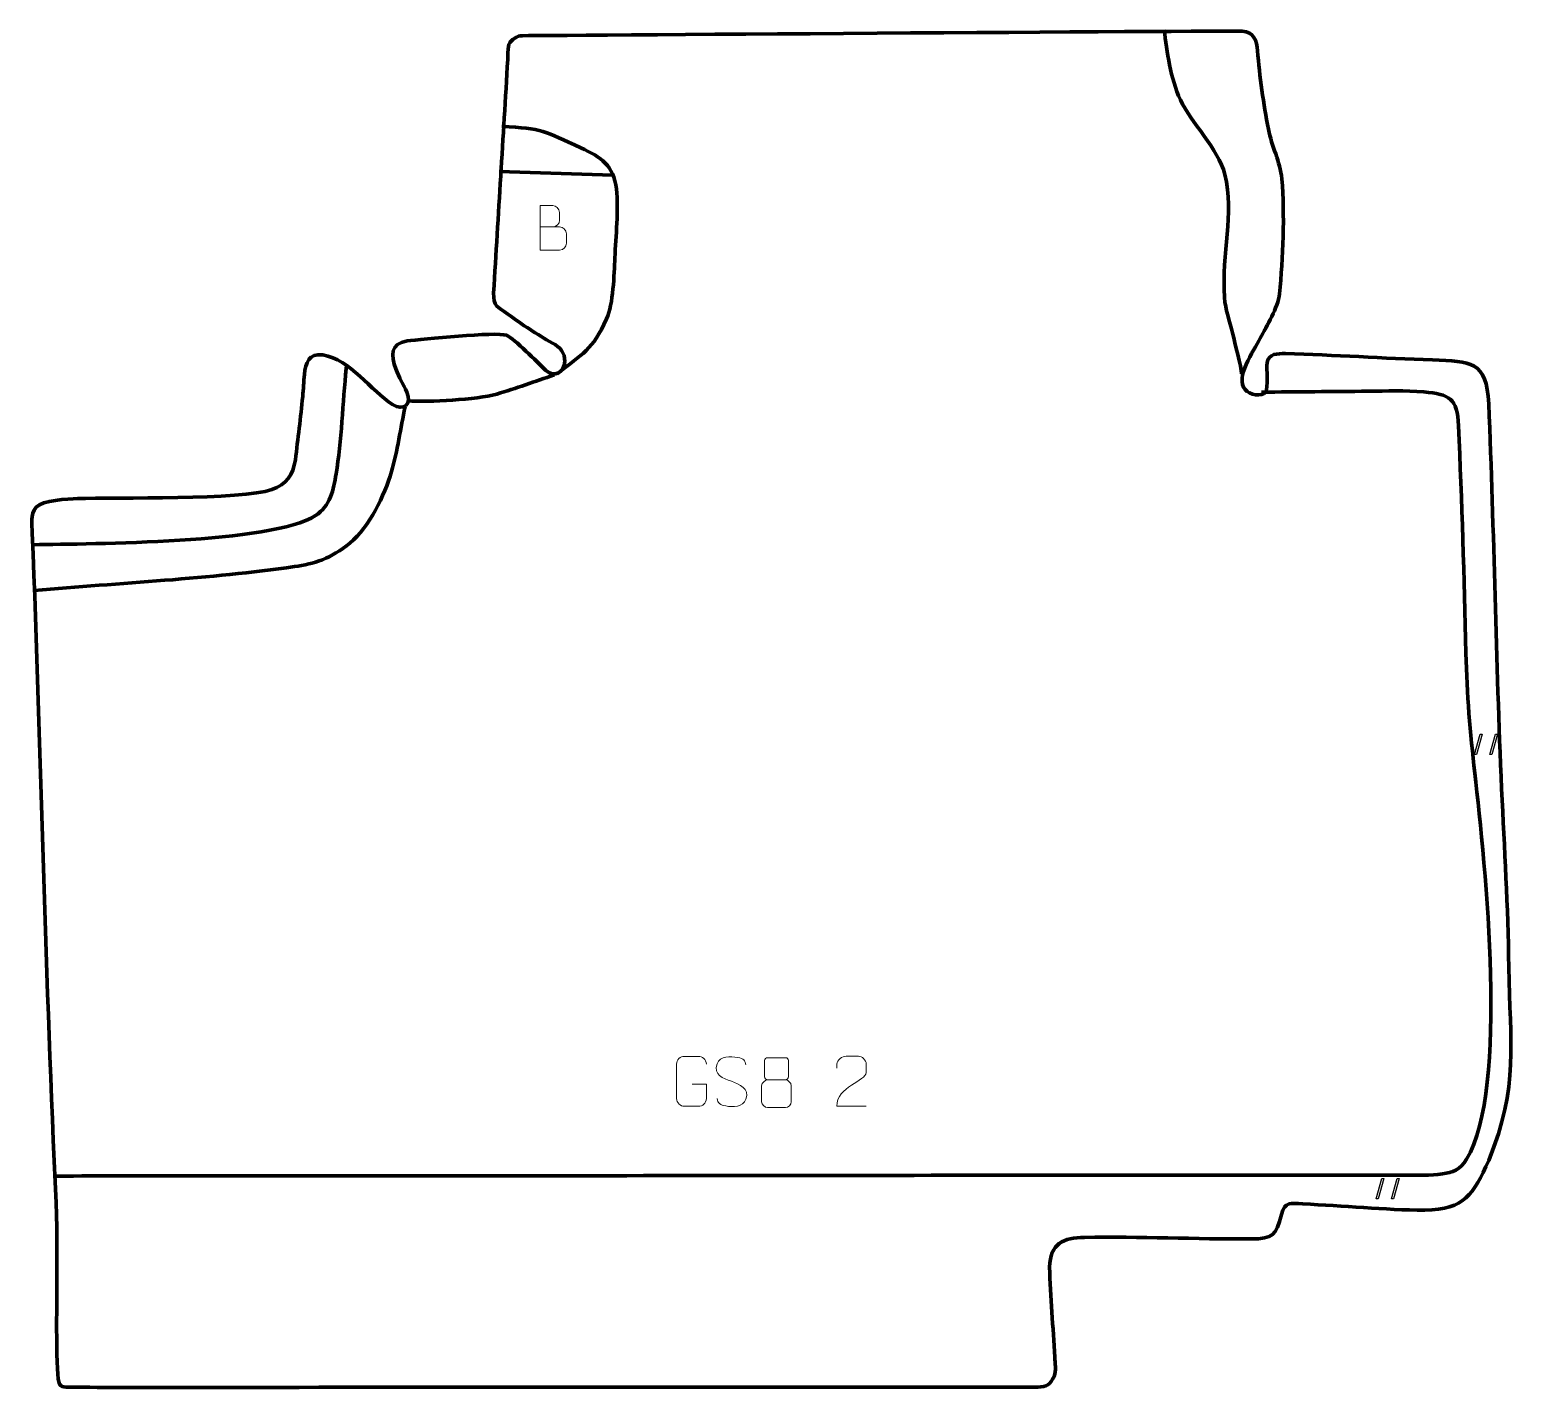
# Model space of a CAD drawing. Header units: millimetres. Extents: x 1299 to 2043, y 212 to 891.
import ezdxf

# ---------------------------------------------------------------- set-up
doc = ezdxf.new("R2010")
doc.units = ezdxf.units.MM
doc.header["$MEASUREMENT"] = 0
doc.layers.add('layer 2', color=7, linetype='Continuous')
doc.layers.add('layer 3', color=7, linetype='Continuous')

msp = doc.modelspace()

# ---------------------------------------------------------------- linework, layer by layer
at = {"layer": 'layer 2', "color": 140, "lineweight": 158}
for points, knots in [([(1904.4675, 718.7776), (1904.4636, 722.2264), (1900.9981, 734.6953), (1900.1028, 738.6639), (1900.1028, 738.6639), (1898.4642, 745.928), (1896.3843, 750.5653), (1895.9418, 757.0252), (1895.9418, 757.0252), (1894.4022, 779.5002), (1901.1415, 798.4085), (1896.1115, 818.5088), (1896.1115, 818.5088), (1892.9157, 831.2797), (1879.0839, 844.5054), (1873.9052, 855.7666), (1873.9052, 855.7666), (1868.9417, 866.5594), (1867.0968, 879.7939), (1865.8459, 890.7989)], [0, 0, 0, 0, 0.16666667, 0.16666667, 0.16666667, 0.16666667, 0.33333333, 0.33333333, 0.33333333, 0.33333333, 0.5, 0.5, 0.5, 0.5, 0.66666667, 0.66666667, 0.66666667, 0.66666667, 1, 1, 1, 1]), ([(1534.5597, 842.4391), (1555.0613, 841.6435), (1555.7827, 840.0684), (1574.0844, 831.7504), (1574.0844, 831.7504), (1584.4203, 827.0528), (1590.3616, 823.1615), (1591.845, 811.2314), (1591.845, 811.2314), (1593.1002, 800.4566), (1591.5376, 787.7958), (1591.0859, 776.7812), (1591.0859, 776.7812), (1590.7461, 768.4944), (1590.2869, 753.7304), (1586.9879, 746.3466), (1586.9879, 746.3466), (1579.7637, 730.4391), (1575.2345, 729.2711), (1562.2253, 718.8246)], [0, 0, 0, 0, 0.16666667, 0.16666667, 0.16666667, 0.16666667, 0.33333333, 0.33333333, 0.33333333, 0.33333333, 0.5, 0.5, 0.5, 0.5, 0.66666667, 0.66666667, 0.66666667, 0.66666667, 1, 1, 1, 1]), ([(1300.5121, 633.3737), (1328.9796, 633.9309), (1419.6526, 633.9597), (1441.4238, 647.9695), (1441.4238, 647.9695), (1448.851, 652.749), (1450.3728, 660.9711), (1451.6772, 668.7977), (1451.6772, 668.7977), (1454.3457, 684.809), (1455.137, 704.9563), (1456.7051, 721.438), (1456.7051, 721.438), (1456.7051, 721.438), (1456.7958, 722.391), (1456.7958, 722.391)], [0, 0, 0, 0, 0.2, 0.2, 0.2, 0.2, 0.4, 0.4, 0.4, 0.4, 0.6, 0.6, 0.6, 0.6, 1, 1, 1, 1]), ([(1560.7331, 718.2496), (1551.3088, 715.1071), (1541.5426, 711.4746), (1532.051, 708.7262), (1532.051, 708.7262), (1521.7264, 705.8536), (1498.3558, 704.5782), (1487.435, 705.2437)], [0, 0, 0, 0, 0.33333333, 0.33333333, 0.33333333, 0.33333333, 1, 1, 1, 1]), ([(1312.1135, 317.7907), (1356.3465, 317.8085), (1400.5794, 317.8234), (1444.8123, 317.8382), (1444.8123, 317.8382), (1625.2097, 317.8994), (1805.6073, 318.3303), (1986.0045, 318.2259), (1986.0045, 318.2259), (1991.9304, 318.2225), (1999.218, 318.0377), (2004.9288, 318.8425), (2004.9288, 318.8425), (2010.0588, 319.5655), (2013.7701, 320.7921), (2017.0149, 326.1773), (2017.0149, 326.1773), (2038.3303, 361.5534), (2026.3433, 472.7057), (2021.1172, 519.1739), (2021.1172, 519.1739), (2018.8308, 539.5031), (2017.1637, 558.5989), (2016.6997, 579.0843), (2016.6997, 579.0843), (2015.8275, 616.9756), (2014.6773, 654.9658), (2012.9682, 692.8277), (2012.9682, 692.8277), (2012.3429, 706.6803), (2008.6778, 708.5261), (1995.5797, 709.775), (1995.5797, 709.775), (1986.339, 710.5881), (1977.0564, 710.2006), (1967.7968, 710.1097), (1967.7968, 710.1097), (1949.9985, 709.9725), (1932.2006, 709.8028), (1914.4026, 709.6365)], [0, 0, 0, 0, 0.09090909, 0.09090909, 0.09090909, 0.09090909, 0.18181818, 0.18181818, 0.18181818, 0.18181818, 0.27272727, 0.27272727, 0.27272727, 0.27272727, 0.36363636, 0.36363636, 0.36363636, 0.36363636, 0.45454545, 0.45454545, 0.45454545, 0.45454545, 0.54545455, 0.54545455, 0.54545455, 0.54545455, 0.63636364, 0.63636364, 0.63636364, 0.63636364, 0.72727273, 0.72727273, 0.72727273, 0.72727273, 0.81818182, 0.81818182, 0.81818182, 0.81818182, 1, 1, 1, 1]), ([(1486.1711, 702.2522), (1484.0667, 691.8752), (1482.2804, 680.0502), (1479.4555, 669.9842), (1479.4555, 669.9842), (1475.7687, 657.8678), (1468.4825, 642.4279), (1458.6181, 634.2353), (1458.6181, 634.2353), (1449.0919, 626.3237), (1440.6862, 623.8344), (1430.8103, 622.4111), (1430.8103, 622.4111), (1388.3941, 616.2988), (1343.6043, 614.269), (1300.7765, 610.5153)], [0, 0, 0, 0, 0.2, 0.2, 0.2, 0.2, 0.4, 0.4, 0.4, 0.4, 0.6, 0.6, 0.6, 0.6, 1, 1, 1, 1])]:
    msp.add_open_spline(points, degree=3, knots=knots, dxfattribs=at)
msp.add_open_spline([(1590.1562, 818.1922), (1590.1562, 818.1922), (1533.2826, 819.9196), (1533.2826, 819.9196)], degree=3, dxfattribs=at)
at = {"layer": 'layer 2', "color": 250, "lineweight": 9}
for points, knots in [([(1553.6159, 792.244), (1556.8749, 792.2444), (1560.1343, 792.2444), (1563.394, 792.244), (1563.394, 792.244), (1565.1633, 792.2285), (1566.8862, 790.6735), (1566.8862, 788.8377), (1566.8862, 788.8377), (1566.8859, 787.8269), (1566.8859, 785.0956), (1566.8862, 784.0845), (1566.8862, 784.0845), (1566.9021, 782.4204), (1565.5208, 780.6166), (1563.4414, 780.6318), (1563.4414, 780.6318), (1560.1814, 780.6321), (1556.9217, 780.6321), (1553.6624, 780.6318), (1553.6624, 780.6318), (1553.6624, 788.0822), (1553.6624, 795.5323), (1553.6624, 802.9821), (1553.6624, 802.9821), (1555.7885, 802.9821), (1557.9149, 802.9821), (1560.0414, 802.9821), (1560.0414, 802.9821), (1561.5469, 802.9979), (1563.4249, 801.2867), (1563.4408, 799.529), (1563.4408, 799.529), (1563.4404, 797.6784), (1563.4404, 797.5477), (1563.4408, 795.6968), (1563.4408, 795.6968), (1563.4562, 793.8462), (1561.7953, 792.2285), (1559.9949, 792.244)], [0, 0, 0, 0, 0.09090909, 0.09090909, 0.09090909, 0.09090909, 0.18181818, 0.18181818, 0.18181818, 0.18181818, 0.27272727, 0.27272727, 0.27272727, 0.27272727, 0.36363636, 0.36363636, 0.36363636, 0.36363636, 0.45454545, 0.45454545, 0.45454545, 0.45454545, 0.54545455, 0.54545455, 0.54545455, 0.54545455, 0.63636364, 0.63636364, 0.63636364, 0.63636364, 0.72727273, 0.72727273, 0.72727273, 0.72727273, 0.81818182, 0.81818182, 0.81818182, 0.81818182, 1, 1, 1, 1]), ([(1629.6708, 363.6488), (1629.6708, 363.6488), (1636.8389, 363.6488), (1636.8389, 363.6488), (1636.8389, 363.6488), (1636.8389, 363.6488), (1636.8389, 356.4807), (1636.8389, 356.4807), (1636.8389, 356.4807), (1636.6992, 354.1573), (1635.022, 352.6777), (1632.8742, 352.6669), (1632.8742, 352.6669), (1630.5424, 352.6673), (1628.2104, 352.6673), (1625.8789, 352.6669), (1625.8789, 352.6669), (1623.954, 352.5615), (1621.9818, 354.446), (1621.993, 356.4633), (1621.993, 356.4633), (1621.9934, 362.2334), (1621.9934, 368.0031), (1621.993, 373.7724), (1621.993, 373.7724), (1621.9972, 375.9105), (1623.744, 377.6297), (1625.8963, 377.6163), (1625.8963, 377.6163), (1628.222, 377.6163), (1630.5481, 377.6163), (1632.8742, 377.6163), (1632.8742, 377.6163), (1634.8209, 377.6517), (1636.8123, 376.1602), (1636.8389, 373.7225)], [0, 0, 0, 0, 0.1, 0.1, 0.1, 0.1, 0.2, 0.2, 0.2, 0.2, 0.3, 0.3, 0.3, 0.3, 0.4, 0.4, 0.4, 0.4, 0.5, 0.5, 0.5, 0.5, 0.6, 0.6, 0.6, 0.6, 0.7, 0.7, 0.7, 0.7, 0.8, 0.8, 0.8, 0.8, 1, 1, 1, 1]), ([(1649.4159, 365.1399), (1645.1676, 366.6103), (1640.2595, 368.4061), (1642.2646, 373.9264), (1642.2646, 373.9264), (1643.7681, 378.0663), (1648.9817, 377.6778), (1652.5853, 377.0767), (1652.5853, 377.0767), (1655.4459, 376.5995), (1656.3106, 375.3863), (1656.6212, 373.3022)], [0, 0, 0, 0, 0.25, 0.25, 0.25, 0.25, 0.5, 0.5, 0.5, 0.5, 1, 1, 1, 1]), ([(1665.9545, 375.455), (1665.9545, 373.242), (1665.9545, 369.5597), (1665.9545, 367.3464), (1665.9545, 367.3464), (1665.9695, 366.839), (1666.7769, 365.9076), (1667.477, 365.9088), (1667.477, 365.9088), (1670.4469, 365.909), (1673.4171, 365.8241), (1676.3875, 365.8238), (1676.3875, 365.8238), (1677.1846, 365.828), (1677.9053, 366.6183), (1677.9027, 367.339), (1677.9027, 367.339), (1677.9024, 369.555), (1677.9024, 373.2397), (1677.9027, 375.455), (1677.9027, 375.455), (1677.8842, 376.1658), (1677.2728, 376.9262), (1676.4389, 376.9188), (1676.4389, 376.9188), (1673.4218, 376.9185), (1670.4049, 376.9185), (1667.3883, 376.9188), (1667.3883, 376.9188), (1666.7619, 376.9264), (1665.9378, 376.2154), (1665.9545, 375.455)], [0, 0, 0, 0, 0.11111111, 0.11111111, 0.11111111, 0.11111111, 0.22222222, 0.22222222, 0.22222222, 0.22222222, 0.33333333, 0.33333333, 0.33333333, 0.33333333, 0.44444444, 0.44444444, 0.44444444, 0.44444444, 0.55555556, 0.55555556, 0.55555556, 0.55555556, 0.66666667, 0.66666667, 0.66666667, 0.66666667, 0.77777778, 0.77777778, 0.77777778, 0.77777778, 1, 1, 1, 1]), ([(1716.7873, 352.6527), (1711.8729, 352.653), (1706.9585, 352.653), (1702.0444, 352.6527), (1702.0444, 352.6527), (1702.0444, 362.585), (1716.6954, 365.2262), (1716.7873, 369.5365), (1716.7873, 369.5365), (1716.787, 370.9606), (1716.787, 372.3843), (1716.7873, 373.8076), (1716.7873, 373.8076), (1716.7704, 375.8847), (1714.6476, 377.6095), (1712.9766, 377.6268), (1712.9766, 377.6268), (1710.9034, 377.6264), (1708.8305, 377.6264), (1706.7581, 377.6268), (1706.7581, 377.6268), (1704.936, 377.6433), (1702.1113, 375.8512), (1702.0444, 373.7576), (1702.0444, 373.7576), (1702.0444, 373.7576), (1702.0444, 371.7028), (1702.0444, 371.7028)], [0, 0, 0, 0, 0.125, 0.125, 0.125, 0.125, 0.25, 0.25, 0.25, 0.25, 0.375, 0.375, 0.375, 0.375, 0.5, 0.5, 0.5, 0.5, 0.625, 0.625, 0.625, 0.625, 0.75, 0.75, 0.75, 0.75, 1, 1, 1, 1]), ([(1649.4159, 365.1398), (1653.4345, 363.4931), (1658.464, 361.6048), (1656.63, 356.2445), (1656.63, 356.2445), (1655.1702, 351.9781), (1650.2594, 352.2348), (1646.5333, 352.7895), (1646.5333, 352.7895), (1643.7833, 353.1993), (1642.5624, 354.4128), (1642.1844, 356.525)], [0, 0, 0, 0, 0.25, 0.25, 0.25, 0.25, 0.5, 0.5, 0.5, 0.5, 1, 1, 1, 1]), ([(1664.4957, 362.9368), (1664.4957, 359.766), (1664.4957, 358.0639), (1664.4957, 354.8925), (1664.4957, 354.8925), (1664.4872, 353.6706), (1666.1851, 351.9779), (1667.4377, 351.9694), (1667.4377, 351.9694), (1670.4208, 351.9697), (1673.4041, 351.9697), (1676.3875, 351.9694), (1676.3875, 351.9694), (1677.7108, 351.9811), (1679.3312, 353.6027), (1679.3201, 354.9019), (1679.3201, 354.9019), (1679.3198, 358.0701), (1679.3198, 359.7689), (1679.3201, 362.9368), (1679.3201, 362.9368), (1679.2504, 364.3172), (1677.6726, 365.8958), (1676.3672, 365.8897), (1676.3672, 365.8897), (1673.3906, 365.8894), (1670.414, 365.8894), (1667.4377, 365.8897), (1667.4377, 365.8897), (1666.3582, 365.8961), (1664.5119, 364.3172), (1664.4957, 362.9368)], [0, 0, 0, 0, 0.11111111, 0.11111111, 0.11111111, 0.11111111, 0.22222222, 0.22222222, 0.22222222, 0.22222222, 0.33333333, 0.33333333, 0.33333333, 0.33333333, 0.44444444, 0.44444444, 0.44444444, 0.44444444, 0.55555556, 0.55555556, 0.55555556, 0.55555556, 0.66666667, 0.66666667, 0.66666667, 0.66666667, 0.77777778, 0.77777778, 0.77777778, 0.77777778, 1, 1, 1, 1])]:
    msp.add_open_spline(points, degree=3, knots=knots, dxfattribs=at)
at = {"layer": 'layer 2', "color": 142}
for points in [[(2021.9881, 528.5353), (2021.9881, 528.5353), (2024.7887, 538.7047), (2024.7887, 538.7047), (2024.7887, 538.7047), (2024.7887, 538.7047), (2023.8233, 538.7008), (2023.8233, 538.7008), (2023.8233, 538.7008), (2023.8233, 538.7008), (2021.0226, 528.5314), (2021.0226, 528.5314), (2021.0226, 528.5314), (2021.0226, 528.5314), (2021.9881, 528.5353), (2021.9881, 528.5353)], [(2029.6158, 528.5659), (2029.6158, 528.5659), (2032.4164, 538.7354), (2032.4164, 538.7354), (2032.4164, 538.7354), (2032.4164, 538.7354), (2031.451, 538.7315), (2031.451, 538.7315), (2031.451, 538.7315), (2031.451, 538.7315), (2028.6503, 528.562), (2028.6503, 528.562), (2028.6503, 528.562), (2028.6503, 528.562), (2029.6158, 528.5659), (2029.6158, 528.5659)], [(1972.8497, 306.3838), (1972.8497, 306.3838), (1975.6503, 316.5532), (1975.6503, 316.5532), (1975.6503, 316.5532), (1975.6503, 316.5532), (1974.6849, 316.5494), (1974.6849, 316.5494), (1974.6849, 316.5494), (1974.6849, 316.5494), (1971.8842, 306.3799), (1971.8842, 306.3799), (1971.8842, 306.3799), (1971.8842, 306.3799), (1972.8497, 306.3838), (1972.8497, 306.3838)], [(1980.4774, 306.4145), (1980.4774, 306.4145), (1983.2781, 316.5839), (1983.2781, 316.5839), (1983.2781, 316.5839), (1983.2781, 316.5839), (1982.3127, 316.58), (1982.3127, 316.58), (1982.3127, 316.58), (1982.3127, 316.58), (1979.5119, 306.4106), (1979.5119, 306.4106), (1979.5119, 306.4106), (1979.5119, 306.4106), (1980.4774, 306.4145), (1980.4774, 306.4145)]]:
    msp.add_open_spline(points, degree=3, knots=[0, 0, 0, 0, 0.2, 0.2, 0.2, 0.2, 0.4, 0.4, 0.4, 0.4, 0.6, 0.6, 0.6, 0.6, 1, 1, 1, 1], dxfattribs=at)
at = {"layer": 'layer 3', "color": 242, "lineweight": 158}
msp.add_open_spline([(1802.5653, 212.3035), (1807.0035, 212.2925), (1808.8895, 213.3482), (1810.7188, 217.637), (1810.7188, 217.637), (1811.87, 220.3359), (1811.2543, 224.3417), (1811.1044, 227.2644), (1811.1044, 227.2644), (1810.3104, 242.0843), (1808.8447, 257.4892), (1808.5209, 272.2361), (1808.5209, 272.2361), (1808.7744, 283.9756), (1815.3414, 286.9833), (1826.0123, 287.1239), (1826.0123, 287.1239), (1853.5552, 287.4868), (1881.5813, 286.2422), (1909.2617, 286.313), (1909.2617, 286.313), (1920.3512, 286.4256), (1921.747, 288.1058), (1924.3978, 298.5241), (1924.3978, 298.5241), (1926.1141, 305.2697), (1929.3375, 304.1524), (1935.0771, 303.867), (1935.0771, 303.867), (1955.3903, 302.857), (1975.7683, 300.8727), (1996.0985, 300.6677), (1996.0985, 300.6677), (2016.434, 301.2506), (2020.0503, 308.3153), (2028.0998, 325.6004), (2028.0998, 325.6004), (2043.3383, 362.7269), (2038.662, 384.0281), (2038.1299, 422.1673), (2038.1299, 422.1673), (2037.7331, 452.8761), (2035.9166, 481.0845), (2034.5494, 511.3474), (2034.5494, 511.3474), (2031.6341, 575.8708), (2030.8553, 639.2759), (2028.0775, 703.8036), (2028.0775, 703.8036), (2027.1507, 725.3335), (2019.1324, 725.0703), (1999.9212, 725.7283), (1999.9212, 725.7283), (1975.4541, 726.5833), (1950.8923, 728.2583), (1926.4593, 728.8999), (1926.4593, 728.8999), (1922.6132, 728.9439), (1917.8559, 729.0404), (1917.2195, 724.3032), (1917.2195, 724.3032), (1917.0273, 721.4784), (1917.7366, 711.5989), (1916.5313, 709.881), (1916.5313, 709.881), (1914.5583, 707.0688), (1908.4695, 708.3685), (1906.3077, 710.9003), (1906.3077, 710.9003), (1901.053, 717.0541), (1910.4123, 729.9327), (1913.7892, 736.5576), (1913.7892, 736.5576), (1917.0157, 742.7931), (1922.7234, 751.9016), (1923.4716, 758.731), (1923.4716, 758.731), (1925.1775, 776.921), (1926.1571, 798.1114), (1924.6286, 816.2825), (1924.6286, 816.2825), (1923.7697, 824.9376), (1919.5559, 832.4788), (1917.8962, 841.1493), (1917.8962, 841.1493), (1915.5208, 853.5588), (1913.3951, 867.7144), (1912.531, 880.3015), (1912.531, 880.3015), (1912.2233, 885.311), (1910.5535, 889.8398), (1904.8101, 890.114), (1904.8101, 890.114), (1899.0666, 890.3883), (1543.8722, 887.8534), (1543.8722, 887.8534), (1543.8722, 887.8534), (1541.4488, 887.164), (1538.1939, 885.1971), (1537.8413, 882.4884), (1537.8413, 882.4884), (1537.6291, 880.8581), (1537.6406, 877.804), (1537.532, 875.9829), (1537.532, 875.9829), (1535.2128, 837.101), (1532.8057, 798.2218), (1530.4741, 759.3382), (1530.4741, 759.3382), (1530.2774, 752.3284), (1532.2112, 752.5971), (1537.6216, 748.6509), (1537.6216, 748.6509), (1544.9889, 743.2773), (1551.9411, 738.6071), (1559.9483, 734.2043), (1559.9483, 734.2043), (1563.5564, 732.2327), (1566.2568, 729.3811), (1566.0358, 724.9526), (1566.0358, 724.9526), (1565.774, 719.7092), (1561.0233, 716.5609), (1556.3513, 720.7051), (1556.3513, 720.7051), (1552.2182, 724.4521), (1541.1159, 736.4736), (1536.8824, 738.0793), (1536.8824, 738.0793), (1531.7612, 740.0216), (1494.5859, 735.8781), (1487.2283, 735.2506), (1487.2283, 735.2506), (1478.7421, 733.9215), (1479.0796, 727.9627), (1481.5566, 721.2307), (1481.5566, 721.2307), (1483.1587, 716.8771), (1485.3162, 713.635), (1487.047, 709.6591), (1487.047, 709.6591), (1489.7729, 703.3975), (1485.3194, 700.0254), (1479.9208, 703.4541), (1479.9208, 703.4541), (1469.0079, 710.3847), (1458.9152, 725.9981), (1444.9792, 728.2816), (1444.9792, 728.2816), (1438.0418, 729.0855), (1436.4485, 724.3998), (1435.8485, 718.4431), (1435.8485, 718.4431), (1435.4859, 714.8425), (1435.3937, 711.2103), (1435.0101, 707.508), (1435.0101, 707.508), (1433.8892, 696.9856), (1432.6658, 686.3465), (1431.3135, 675.8525), (1431.3135, 675.8525), (1430.23, 668.2513), (1426.8952, 663.6391), (1419.508, 660.9737), (1419.508, 660.9737), (1404.9215, 655.711), (1341.0681, 657.0436), (1322.3419, 656.4292), (1322.3419, 656.4292), (1317.7005, 656.2236), (1304.708, 655.6839), (1301.7549, 652.1655), (1301.7549, 652.1655), (1298.5154, 648.3057), (1299.5978, 643.7039), (1299.7836, 639.0901), (1299.7836, 639.0901), (1304.268, 527.7489), (1306.2847, 415.6665), (1311.6748, 304.3723), (1311.6748, 304.3723), (1312.1619, 293.5907), (1312.034, 282.0867), (1312.1115, 271.2595), (1312.1115, 271.2595), (1312.1413, 264.914), (1311.4404, 227.3543), (1312.7371, 216.3271), (1312.7371, 216.3271), (1313.28, 211.7108), (1315.2505, 212.3072), (1319.3601, 212.1728), (1319.3601, 212.1728), (1323.4698, 212.0385), (1802.5653, 212.3035), (1802.5653, 212.3035)], degree=3, knots=[0, 0, 0, 0, 0.02, 0.02, 0.02, 0.02, 0.04, 0.04, 0.04, 0.04, 0.06, 0.06, 0.06, 0.06, 0.08, 0.08, 0.08, 0.08, 0.1, 0.1, 0.1, 0.1, 0.12, 0.12, 0.12, 0.12, 0.14, 0.14, 0.14, 0.14, 0.16, 0.16, 0.16, 0.16, 0.18, 0.18, 0.18, 0.18, 0.2, 0.2, 0.2, 0.2, 0.22, 0.22, 0.22, 0.22, 0.24, 0.24, 0.24, 0.24, 0.26, 0.26, 0.26, 0.26, 0.28, 0.28, 0.28, 0.28, 0.3, 0.3, 0.3, 0.3, 0.32, 0.32, 0.32, 0.32, 0.34, 0.34, 0.34, 0.34, 0.36, 0.36, 0.36, 0.36, 0.38, 0.38, 0.38, 0.38, 0.4, 0.4, 0.4, 0.4, 0.42, 0.42, 0.42, 0.42, 0.44, 0.44, 0.44, 0.44, 0.46, 0.46, 0.46, 0.46, 0.48, 0.48, 0.48, 0.48, 0.5, 0.5, 0.5, 0.5, 0.52, 0.52, 0.52, 0.52, 0.54, 0.54, 0.54, 0.54, 0.56, 0.56, 0.56, 0.56, 0.58, 0.58, 0.58, 0.58, 0.6, 0.6, 0.6, 0.6, 0.62, 0.62, 0.62, 0.62, 0.64, 0.64, 0.64, 0.64, 0.66, 0.66, 0.66, 0.66, 0.68, 0.68, 0.68, 0.68, 0.7, 0.7, 0.7, 0.7, 0.72, 0.72, 0.72, 0.72, 0.74, 0.74, 0.74, 0.74, 0.76, 0.76, 0.76, 0.76, 0.78, 0.78, 0.78, 0.78, 0.8, 0.8, 0.8, 0.8, 0.82, 0.82, 0.82, 0.82, 0.84, 0.84, 0.84, 0.84, 0.86, 0.86, 0.86, 0.86, 0.88, 0.88, 0.88, 0.88, 0.9, 0.9, 0.9, 0.9, 0.92, 0.92, 0.92, 0.92, 0.94, 0.94, 0.94, 0.94, 0.96, 0.96, 0.96, 0.96, 1, 1, 1, 1], dxfattribs=at)

doc.saveas('drawing.dxf')
